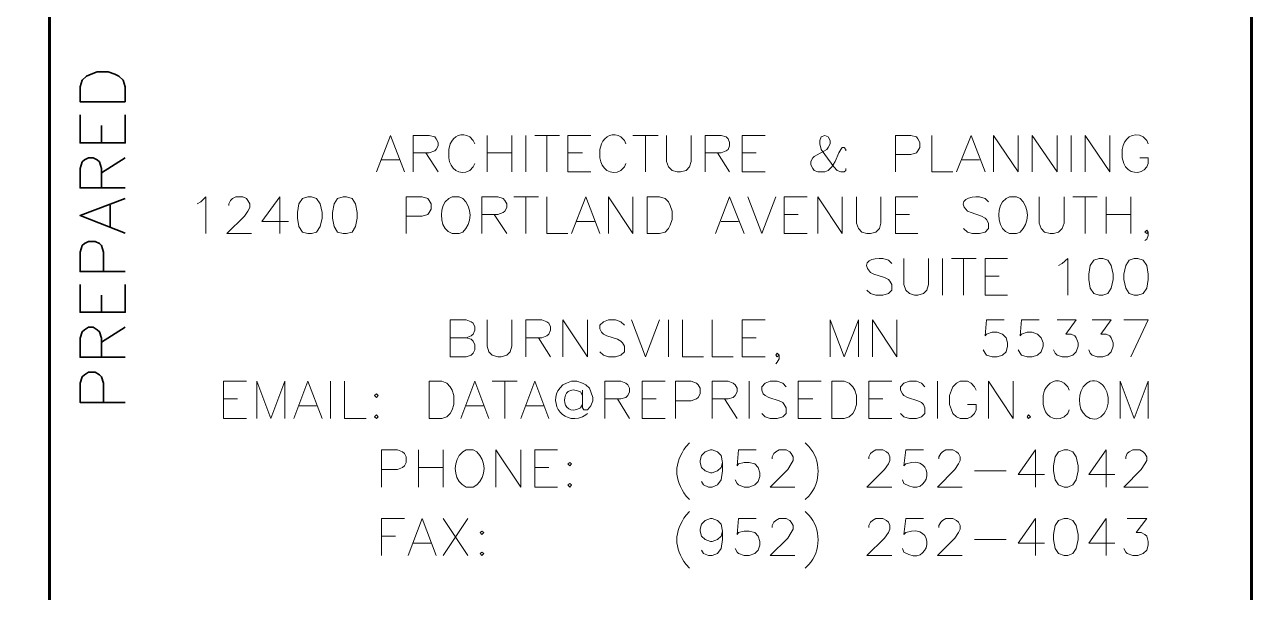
# Model space of a CAD drawing. Header units: inches. Extents: x 5 to 516, y -193 to 129.
# Drawn here: x 57.179 to 59.901, y -178.49 to -177.23 of the extents above; entities that cross this region are included whole.
import ezdxf

# ---------------------------------------------------------------- set-up
doc = ezdxf.new("R2010")
doc.units = ezdxf.units.IN
doc.header["$MEASUREMENT"] = 0
doc.layers.add('PDF7_Geometry', color=7, linetype='Continuous')

msp = doc.modelspace()

# ---------------------------------------------------------------- linework, layer by layer
at = {"layer": 'PDF7_Geometry', "lineweight": 60}
for points in [[(59.9013316, -193.1846724), (59.9013316, -163.1857822), (14.901328, -163.1857822), (14.901328, -193.1846724)], [(57.2346648, -163.1857822), (57.2346648, -193.1846724)]]:
    msp.add_lwpolyline(points, dxfattribs=at)
at = {"layer": 'PDF7_Geometry', "lineweight": 35}
msp.add_lwpolyline([(57.4024425, -177.4013392), (57.3024425, -177.4013392), (57.3024425, -177.3680058), (57.306887, -177.3535614), (57.316887, -177.3446725), (57.326887, -177.3402281), (57.3402203, -177.3346725), (57.3646647, -177.3346725), (57.3791092, -177.3402281), (57.3879981, -177.3446725), (57.3979981, -177.3535614), (57.4024425, -177.3680058)], close=True, dxfattribs=at)
for points in [[(57.4024425, -177.4302277), (57.4024425, -177.49245), (57.3024425, -177.49245), (57.3024425, -177.4302277)], [(57.3502202, -177.49245), (57.3502202, -177.4535611)], [(57.4024425, -177.5924504), (57.3024425, -177.5924504), (57.3024425, -177.5491171), (57.306887, -177.5346726), (57.3124425, -177.5302282), (57.3213314, -177.5257838), (57.3313314, -177.5257838), (57.3402203, -177.5302282), (57.3457758, -177.5346726), (57.3502203, -177.5491171), (57.3502203, -177.5924504)], [(57.3502202, -177.5591173), (57.4024424, -177.525784)], [(57.4024425, -177.6924498), (57.3024425, -177.6535609), (57.4024425, -177.6157831)], [(57.3691091, -177.6780059), (57.3691091, -177.6302281)], [(57.4024425, -177.7780052), (57.3024425, -177.7780052), (57.3024425, -177.7346719), (57.306887, -177.7202274), (57.3124425, -177.715783), (57.3213314, -177.7113386), (57.3357758, -177.7113386), (57.3457758, -177.715783), (57.3502203, -177.7202274), (57.3546647, -177.7346719), (57.3546647, -177.7780052)], [(57.4024425, -177.8068939), (57.4024425, -177.868005), (57.3024425, -177.868005), (57.3024425, -177.8068939)], [(57.3502202, -177.868005), (57.3502202, -177.8302272)], [(57.4024425, -177.9680054), (57.3024425, -177.9680054), (57.3024425, -177.9257832), (57.306887, -177.9113388), (57.3124425, -177.9068943), (57.3213314, -177.9013388), (57.3313314, -177.9013388), (57.3402203, -177.9068943), (57.3457758, -177.9113388), (57.3502203, -177.9257832), (57.3502203, -177.9680054)], [(57.3502202, -177.9346723), (57.4024424, -177.901339)], [(57.4024425, -178.0680059), (57.3024425, -178.0680059), (57.3024425, -178.0257837), (57.306887, -178.0113392), (57.3124425, -178.0068948), (57.3213314, -178.0013392), (57.3357758, -178.0013392), (57.3457758, -178.0068948), (57.3502203, -178.0113392), (57.3546647, -178.0257837), (57.3546647, -178.0680059)]]:
    msp.add_lwpolyline(points, dxfattribs=at)
at = {"layer": 'PDF7_Geometry', "lineweight": 15}
for points in [[(57.9602202, -177.5568941), (57.9913314, -177.4757829), (58.0224425, -177.5568941)], [(58.0413315, -177.5568941), (58.0413315, -177.4757829), (58.076887, -177.4757829), (58.0891092, -177.4791163), (58.0924426, -177.4835607), (58.096887, -177.4913385), (58.096887, -177.4991163), (58.0924426, -177.5068941), (58.0891092, -177.5102274), (58.076887, -177.5146718), (58.0413315, -177.5146718)], [(58.1779982, -177.4946721), (58.1746649, -177.4868943), (58.1668871, -177.4791165)], [(58.205776, -177.475784), (58.205776, -177.5568951)], [(58.2602202, -177.475784), (58.2602202, -177.5568951)], [(58.2913315, -177.475784), (58.2913315, -177.5568951)], [(58.3113315, -177.475784), (58.365776, -177.475784)], [(58.3379982, -177.475784), (58.3379982, -177.5568951)], [(58.4357758, -177.5568941), (58.3846647, -177.5568941), (58.3846647, -177.4757829), (58.4357758, -177.4757829)], [(58.5135537, -177.4946721), (58.5102204, -177.4868943), (58.5024426, -177.4791165)], [(58.5291092, -177.475784), (58.5846648, -177.475784)], [(58.556887, -177.475784), (58.556887, -177.5568951)], [(58.6035537, -177.475784), (58.6035537, -177.5335618), (58.6079982, -177.545784), (58.615776, -177.5535618), (58.6268871, -177.5568951), (58.6346648, -177.5568951), (58.6468871, -177.5535618), (58.6546648, -177.545784), (58.6579982, -177.5335618), (58.6579982, -177.475784)], [(58.6891092, -177.5568941), (58.6891092, -177.4757829), (58.7246648, -177.4757829), (58.7357759, -177.4791163), (58.7402203, -177.4835607), (58.7435537, -177.4913385), (58.7435537, -177.4991163), (58.7402203, -177.5068941), (58.7357759, -177.5102274), (58.7246648, -177.5146718), (58.6891092, -177.5146718)], [(58.8224426, -177.5568941), (58.7713315, -177.5568941), (58.7713315, -177.4757829), (58.8224426, -177.4757829)], [(59.0013315, -177.5102282), (59.0013315, -177.5068948), (58.9979981, -177.5024504), (58.9935537, -177.5024504), (58.9902204, -177.5068948), (58.9857759, -177.5146726), (58.9779981, -177.5335615), (58.9702204, -177.5457837), (58.9624426, -177.5535615), (58.9546648, -177.5568948), (58.9391092, -177.5568948), (58.9313315, -177.5535615), (58.9279981, -177.549117), (58.9235537, -177.5413393), (58.9235537, -177.5335615), (58.9279981, -177.5257837), (58.9313315, -177.5224504), (58.9591092, -177.5068948), (58.9624426, -177.5024504), (58.966887, -177.4946726), (58.966887, -177.4868948), (58.9624426, -177.479117), (58.9546648, -177.4757837), (58.946887, -177.479117), (58.9435537, -177.4868948), (58.9435537, -177.4946726), (58.946887, -177.5068948), (58.9546648, -177.5180059), (58.9746648, -177.5457837), (58.9824426, -177.5535615), (58.9902204, -177.5568948), (58.9979981, -177.5568948), (59.0013315, -177.5535615), (59.0013315, -177.549117)], [(59.1113315, -177.5568941), (59.1113315, -177.4757829), (59.145776, -177.4757829), (59.1579982, -177.4791163), (59.1613315, -177.4835607), (59.165776, -177.4913385), (59.165776, -177.5024496), (59.1613315, -177.5102274), (59.1579982, -177.5146718), (59.145776, -177.5180052), (59.1113315, -177.5180052)], [(59.1924427, -177.475784), (59.1924427, -177.5568951), (59.2391094, -177.5568951)], [(59.2468869, -177.5568941), (59.2791092, -177.4757829), (59.3102203, -177.5568941)], [(59.3291092, -177.5568941), (59.3291092, -177.4757829), (59.3835537, -177.5568941), (59.3835537, -177.4757829)], [(59.414665, -177.5568941), (59.414665, -177.4757829), (59.4702205, -177.5568941), (59.4702205, -177.4757829)], [(59.5013315, -177.475784), (59.5013315, -177.5568951)], [(59.5324428, -177.5568941), (59.5324428, -177.4757829), (59.5868872, -177.5568941), (59.5868872, -177.4757829)], [(59.6724427, -177.4946721), (59.6691094, -177.4868943), (59.6613316, -177.4791165)], [(58.0691092, -177.5146724), (58.096887, -177.5568946)], [(58.1235538, -177.4946721), (58.1202204, -177.5068943), (58.1202204, -177.5257832)], [(58.205776, -177.5146724), (58.2602205, -177.5146724)], [(58.3846647, -177.5146724), (58.4168869, -177.5146724)], [(58.4591093, -177.4946721), (58.4557759, -177.5068943), (58.4557759, -177.5257832)], [(58.716887, -177.5146724), (58.7435537, -177.5568946)], [(58.7713315, -177.5146724), (58.8024426, -177.5146724)], [(59.6146649, -177.5068943), (59.6146649, -177.5257832), (59.6179983, -177.5380054)], [(57.9713315, -177.5302273), (58.0102204, -177.5302273)], [(58.1668871, -177.553561), (58.1746649, -177.5457832), (58.1779982, -177.5380054)], [(58.5024426, -177.553561), (58.5102204, -177.5457832), (58.5135537, -177.5380054)], [(59.2591092, -177.5302273), (59.2979981, -177.5302273)], [(59.6691094, -177.5457832), (59.6724427, -177.5380054), (59.6724427, -177.5257832), (59.6535538, -177.5257832)], [(57.5624425, -177.6280057), (57.5702203, -177.6235612), (57.5813314, -177.6124501), (57.5813314, -177.6935612)], [(57.6324425, -177.6313389), (57.6324425, -177.6280055), (57.6357758, -177.6202278), (57.6402203, -177.6157833), (57.6479981, -177.61245), (57.6635536, -177.61245), (57.6713314, -177.6157833), (57.6746647, -177.6202278), (57.6791092, -177.6280055), (57.6791092, -177.6357833), (57.6746647, -177.6435611), (57.6668869, -177.6546722), (57.6279981, -177.6935611), (57.6824425, -177.6935611)], [(57.7457758, -177.6935607), (57.7457758, -177.6124496), (57.7057757, -177.6668941), (57.7646646, -177.6668941)], [(58.025776, -177.6935608), (58.025776, -177.6124497), (58.0613315, -177.6124497), (58.0735537, -177.615783), (58.0768871, -177.6202275), (58.0813315, -177.6280053), (58.0813315, -177.6391164), (58.0768871, -177.6468942), (58.0735537, -177.6513386), (58.0613315, -177.6546719), (58.025776, -177.6546719)], [(58.1513313, -177.615783), (58.1435535, -177.6124496), (58.127998, -177.6124496), (58.1202202, -177.615783), (58.1124424, -177.6235607)], [(58.1935537, -177.6935608), (58.1935537, -177.6124497), (58.2291093, -177.6124497), (58.2413315, -177.615783), (58.2446648, -177.6202275), (58.2491093, -177.6280053), (58.2491093, -177.635783), (58.2446648, -177.6435608), (58.2413315, -177.6468942), (58.2291093, -177.6513386), (58.1935537, -177.6513386)], [(58.2646648, -177.6124496), (58.3191092, -177.6124496)], [(58.2913315, -177.6124496), (58.2913315, -177.6935607)], [(58.3379982, -177.6124496), (58.3379982, -177.6935607), (58.3846649, -177.6935607)], [(58.3924424, -177.6935608), (58.4246647, -177.6124497), (58.4557758, -177.6935608)], [(58.4746647, -177.6935608), (58.4746647, -177.6124497), (58.5291092, -177.6935608), (58.5291092, -177.6124497)], [(58.7124424, -177.6935608), (58.7435536, -177.6124497), (58.7757758, -177.6935608)], [(58.7835538, -177.6124496), (58.8146649, -177.6935607), (58.845776, -177.6124496)], [(58.9157758, -177.6935608), (58.8646647, -177.6935608), (58.8646647, -177.6124497), (58.9157758, -177.6124497)], [(58.9391092, -177.6935608), (58.9391092, -177.6124497), (58.9935537, -177.6935608), (58.9935537, -177.6124497)], [(59.0246647, -177.6124496), (59.0246647, -177.6702274), (59.0291091, -177.6824496), (59.0368869, -177.6902274), (59.047998, -177.6935607), (59.0557758, -177.6935607), (59.067998, -177.6902274), (59.0757758, -177.6824496), (59.0791091, -177.6702274), (59.0791091, -177.6124496)], [(59.1613315, -177.6935608), (59.1113315, -177.6935608), (59.1113315, -177.6124497), (59.1613315, -177.6124497)], [(59.3179983, -177.6235614), (59.3102205, -177.6157836), (59.2979983, -177.6124503)], [(59.3879981, -177.615783), (59.3802203, -177.6124496), (59.3646647, -177.6124496), (59.356887, -177.615783), (59.3491092, -177.6235607)], [(59.4302205, -177.6124496), (59.4302205, -177.6702274), (59.4346649, -177.6824496), (59.4424427, -177.6902274), (59.4546649, -177.6935607), (59.4624427, -177.6935607), (59.4735538, -177.6902274), (59.4813316, -177.6824496), (59.485776, -177.6702274), (59.485776, -177.6124496)], [(59.504665, -177.6124496), (59.5591094, -177.6124496)], [(59.5324428, -177.6124496), (59.5324428, -177.6935607)], [(59.5791092, -177.6124496), (59.5791092, -177.6935607)], [(59.6335537, -177.6124496), (59.6335537, -177.6935607)], [(58.2213315, -177.6513392), (58.2491093, -177.6935614)], [(58.8646647, -177.6513392), (58.8957758, -177.6513392)], [(59.1113315, -177.6513392), (59.1424426, -177.6513392)], [(59.2713316, -177.6435614), (59.2791094, -177.6468947), (59.3024427, -177.6546725), (59.3102205, -177.659117), (59.3135538, -177.6624503), (59.3179983, -177.6702281), (59.3179983, -177.6824503), (59.3102205, -177.6902281), (59.2979983, -177.6935614), (59.2824427, -177.6935614), (59.2713316, -177.6902281), (59.2624427, -177.6824503)], [(59.5791092, -177.6513392), (59.6335537, -177.6513392)], [(58.4046647, -177.6668941), (58.4435536, -177.6668941)], [(58.7246647, -177.6668941), (58.7635536, -177.6668941)], [(58.127998, -177.6935607), (58.1435535, -177.6935607), (58.1513313, -177.6902274)], [(59.3646647, -177.6935607), (59.3802203, -177.6935607), (59.3879981, -177.6902274)], [(59.6724427, -177.6902276), (59.6691094, -177.693561), (59.664665, -177.6902276), (59.6691094, -177.6857832), (59.6724427, -177.6902276), (59.6724427, -177.6980054), (59.6691094, -177.7057832), (59.664665, -177.7091165)], [(59.1035538, -177.7602282), (59.095776, -177.7524504), (59.0835538, -177.7491171)], [(59.1302205, -177.7491164), (59.1302205, -177.8068942), (59.1346649, -177.8191164), (59.1424427, -177.8268942), (59.1535538, -177.8302275), (59.1613316, -177.8302275), (59.1735538, -177.8268942), (59.1813316, -177.8191164), (59.1846649, -177.8068942), (59.1846649, -177.7491164)], [(59.215776, -177.7491164), (59.215776, -177.8302275)], [(59.235776, -177.7491164), (59.2902204, -177.7491164)], [(59.2624427, -177.7491164), (59.2624427, -177.8302275)], [(59.3602205, -177.8302276), (59.3102205, -177.8302276), (59.3102205, -177.7491165), (59.3602205, -177.7491165)], [(59.4735537, -177.7646724), (59.4813315, -177.760228), (59.4935537, -177.7491169), (59.4935537, -177.830228)], [(59.055776, -177.7802282), (59.0635538, -177.7835615), (59.0868871, -177.7913393), (59.095776, -177.7957837), (59.0991093, -177.7991171), (59.1035538, -177.8068948), (59.1035538, -177.8191171), (59.095776, -177.8268948), (59.0835538, -177.8302282), (59.0679982, -177.8302282), (59.055776, -177.8268948), (59.0479982, -177.8191171)], [(59.3102205, -177.788006), (59.3413316, -177.788006)], [(58.1235537, -177.9668944), (58.1235537, -177.8846721), (58.1591093, -177.8846721), (58.1702204, -177.8891166), (58.1746648, -177.8924499), (58.1779982, -177.9002277), (58.1779982, -177.9080055), (58.1746648, -177.9168944), (58.1702204, -177.9202277), (58.1591093, -177.9246721), (58.1235537, -177.9246721)], [(58.205776, -177.8846721), (58.205776, -177.943561), (58.2091093, -177.9557832), (58.2168871, -177.963561), (58.2291093, -177.9668943), (58.2368871, -177.9668943), (58.2491093, -177.963561), (58.2568871, -177.9557832), (58.2602205, -177.943561), (58.2602205, -177.8846721)], [(58.2913315, -177.9668944), (58.2913315, -177.8846721), (58.326887, -177.8846721), (58.3379981, -177.8891166), (58.3424426, -177.8924499), (58.3457759, -177.9002277), (58.3457759, -177.9080055), (58.3424426, -177.9168944), (58.3379981, -177.9202277), (58.326887, -177.9246721), (58.2913315, -177.9246721)], [(58.3735537, -177.9668944), (58.3735537, -177.8846721), (58.4279982, -177.9668944), (58.4279982, -177.8846721)], [(58.5102202, -177.8968949), (58.5024425, -177.8891172), (58.4902202, -177.8846727), (58.4746647, -177.8846727), (58.4635536, -177.8891172), (58.4557758, -177.8968949), (58.4557758, -177.9046727), (58.4591091, -177.9124505), (58.4635536, -177.9168949), (58.4713313, -177.9202283), (58.4946647, -177.9280061), (58.5024425, -177.9324505), (58.5057758, -177.9357838), (58.5102202, -177.9435616), (58.5102202, -177.9557838), (58.5024425, -177.9635616), (58.4902202, -177.9668949), (58.4746647, -177.9668949), (58.4635536, -177.9635616), (58.4557758, -177.9557838)], [(58.525776, -177.8846721), (58.5568871, -177.9668943), (58.5879982, -177.8846721)], [(58.607998, -177.8846721), (58.607998, -177.9668943)], [(58.6391093, -177.8846721), (58.6391093, -177.9668943), (58.6857759, -177.9668943)], [(58.7046647, -177.8846721), (58.7046647, -177.9668943), (58.7513314, -177.9668943)], [(58.8224426, -177.9668944), (58.7713315, -177.9668944), (58.7713315, -177.8846721), (58.8224426, -177.8846721)], [(58.966887, -177.9668944), (58.966887, -177.8846721), (58.9979981, -177.9668944), (59.0291092, -177.8846721), (59.0291092, -177.9668944)], [(59.0602205, -177.9668944), (59.0602205, -177.8846721), (59.114665, -177.9668944), (59.114665, -177.8846721)], [(59.3524427, -177.8846721), (59.3135538, -177.8846721), (59.3102205, -177.9202276), (59.3135538, -177.9168943), (59.3257761, -177.9124499), (59.3368872, -177.9124499), (59.3491094, -177.9168943), (59.3568872, -177.9246721), (59.3602205, -177.9357832), (59.3602205, -177.943561), (59.3568872, -177.9557832), (59.3491094, -177.963561), (59.3368872, -177.9668943), (59.3257761, -177.9668943), (59.3135538, -177.963561), (59.3102205, -177.9591165), (59.3057761, -177.9513388)], [(59.4302205, -177.8846721), (59.3913316, -177.8846721), (59.3879982, -177.9202276), (59.3913316, -177.9168943), (59.4035538, -177.9124499), (59.4146649, -177.9124499), (59.4268871, -177.9168943), (59.4346649, -177.9246721), (59.4391093, -177.9357832), (59.4391093, -177.943561), (59.4346649, -177.9557832), (59.4268871, -177.963561), (59.4146649, -177.9668943), (59.4035538, -177.9668943), (59.3913316, -177.963561), (59.3879982, -177.9591165), (59.3835538, -177.9513388)], [(59.4702205, -177.8846721), (59.5124428, -177.8846721), (59.4891094, -177.9168943), (59.5013316, -177.9168943), (59.5091094, -177.9202276), (59.5124428, -177.9246721), (59.5168872, -177.9357832), (59.5168872, -177.943561), (59.5124428, -177.9557832), (59.504665, -177.963561), (59.4935539, -177.9668943), (59.4813316, -177.9668943), (59.4702205, -177.963561), (59.4657761, -177.9591165), (59.4624427, -177.9513388)], [(59.5479983, -177.8846721), (59.5902205, -177.8846721), (59.5668871, -177.9168943), (59.5791094, -177.9168943), (59.5868871, -177.9202276), (59.5902205, -177.9246721), (59.5946649, -177.9357832), (59.5946649, -177.943561), (59.5902205, -177.9557832), (59.5824427, -177.963561), (59.5713316, -177.9668943), (59.5591094, -177.9668943), (59.5479983, -177.963561), (59.5435538, -177.9591165), (59.5402205, -177.9513388)], [(59.6335537, -177.9668944), (59.6724426, -177.8846721), (59.6179982, -177.8846721)], [(58.1591093, -177.9246727), (58.1702204, -177.9280061), (58.1746648, -177.9324505), (58.1779981, -177.9402283), (58.1779981, -177.9513394), (58.1746648, -177.9591172), (58.1702204, -177.9635616), (58.1591093, -177.9668949), (58.1235537, -177.9668949)], [(58.3191093, -177.9246727), (58.3457759, -177.9668949)], [(58.7713315, -177.9246727), (58.8024426, -177.9246727)], [(58.8535538, -177.9635612), (58.8491093, -177.9668945), (58.845776, -177.9635612), (58.8491093, -177.9591167), (58.8535538, -177.9635612), (58.8535538, -177.9713389), (58.8491093, -177.9791167), (58.845776, -177.9824501)], [(57.6713313, -178.1035611), (57.6202202, -178.1035611), (57.6202202, -178.0213389), (57.6713313, -178.0213389)], [(57.6946647, -178.1035611), (57.6946647, -178.0213389), (57.7257759, -178.1035611), (57.756887, -178.0213389), (57.756887, -178.1035611)], [(57.776887, -178.1035611), (57.8079981, -178.0213389), (57.8391092, -178.1035611)], [(57.8579979, -178.0213389), (57.8579979, -178.1035611)], [(57.8891092, -178.0213389), (57.8891092, -178.1035611), (57.936887, -178.1035611)], [(58.146887, -178.1035611), (58.1779981, -178.0213389), (58.2091092, -178.1035611)], [(58.2168869, -178.0213389), (58.2724425, -178.0213389)], [(58.2446647, -178.0213389), (58.2446647, -178.1035611)], [(58.2802202, -178.1035611), (58.3113314, -178.0213389), (58.3424425, -178.1035611)], [(58.416887, -178.0413392), (58.416887, -178.0802281), (58.4202204, -178.0846725), (58.4279981, -178.0846725), (58.4357759, -178.0757836), (58.4402204, -178.0646725), (58.4402204, -178.0568947), (58.4357759, -178.0446725), (58.4324426, -178.0368947), (58.4246648, -178.0291169), (58.416887, -178.0257836), (58.4046648, -178.0213392), (58.3924426, -178.0213392), (58.3813315, -178.0257836), (58.3735537, -178.0291169)], [(58.466887, -178.1035611), (58.466887, -178.0213389), (58.5024425, -178.0213389), (58.5135536, -178.0257833), (58.5179981, -178.0291167), (58.5213314, -178.0368945), (58.5213314, -178.0446722), (58.5179981, -178.05245), (58.5135536, -178.0568945), (58.5024425, -178.0602278), (58.466887, -178.0602278)], [(58.6002204, -178.1035611), (58.5491092, -178.1035611), (58.5491092, -178.0213389), (58.6002204, -178.0213389)], [(58.6235538, -178.1035611), (58.6235538, -178.0213389), (58.6579982, -178.0213389), (58.6702204, -178.0257833), (58.6735538, -178.0291167), (58.6779982, -178.0368945), (58.6779982, -178.0491167), (58.6735538, -178.0568945), (58.6702204, -178.0602278), (58.6579982, -178.0646722), (58.6235538, -178.0646722)], [(58.7046647, -178.1035611), (58.7046647, -178.0213389), (58.7402203, -178.0213389), (58.7513314, -178.0257833), (58.7557758, -178.0291167), (58.7602203, -178.0368945), (58.7602203, -178.0446722), (58.7557758, -178.05245), (58.7513314, -178.0568945), (58.7402203, -178.0602278), (58.7046647, -178.0602278)], [(58.786887, -178.0213389), (58.786887, -178.1035611)], [(58.8691092, -178.0335617), (58.8613315, -178.0257839), (58.8491092, -178.0213395), (58.8335537, -178.0213395), (58.8224426, -178.0257839), (58.8146648, -178.0335617), (58.8146648, -178.0413395), (58.8179981, -178.0491173), (58.8224426, -178.0524506), (58.8302204, -178.056895), (58.8535537, -178.0646728), (58.8613315, -178.0680062), (58.8646648, -178.0724506), (58.8691092, -178.0802284), (58.8691092, -178.0924506), (58.8613315, -178.1002284), (58.8491092, -178.1035617), (58.8335537, -178.1035617), (58.8224426, -178.1002284), (58.8146648, -178.0924506)], [(58.9468871, -178.1035611), (58.895776, -178.1035611), (58.895776, -178.0213389), (58.9468871, -178.0213389)], [(59.1035536, -178.1035611), (59.0524425, -178.1035611), (59.0524425, -178.0213389), (59.1035536, -178.0213389)], [(59.176887, -178.0335617), (59.1691092, -178.0257839), (59.1579981, -178.0213395), (59.1424425, -178.0213395), (59.1302203, -178.0257839), (59.1224425, -178.0335617), (59.1224425, -178.0413395), (59.126887, -178.0491173), (59.1302203, -178.0524506), (59.1379981, -178.056895), (59.1613314, -178.0646728), (59.1691092, -178.0680062), (59.1735536, -178.0724506), (59.176887, -178.0802284), (59.176887, -178.0924506), (59.1691092, -178.1002284), (59.1579981, -178.1035617), (59.1424425, -178.1035617), (59.1302203, -178.1002284), (59.1224425, -178.0924506)], [(59.2046647, -178.0213389), (59.2046647, -178.1035611)], [(59.2902205, -178.0413392), (59.2868872, -178.0335614), (59.2791094, -178.0257836), (59.2713316, -178.0213392), (59.2546649, -178.0213392), (59.2468872, -178.0257836), (59.2391094, -178.0335614), (59.235776, -178.0413392), (59.2313316, -178.0524503), (59.2313316, -178.0724503), (59.235776, -178.0846725), (59.2391094, -178.0924503), (59.2468872, -178.1002281), (59.2546649, -178.1035614), (59.2713316, -178.1035614), (59.2791094, -178.1002281), (59.2868872, -178.0924503), (59.2902205, -178.0846725), (59.2902205, -178.0724503), (59.2713316, -178.0724503)], [(59.3179983, -178.1035611), (59.3179983, -178.0213389), (59.3724427, -178.1035611), (59.3724427, -178.0213389)], [(59.496887, -178.0413392), (59.4935536, -178.0335614), (59.4857758, -178.0257836)], [(59.5435537, -178.0213389), (59.5357759, -178.0257833), (59.5279981, -178.0335611)], [(59.6102205, -178.1035611), (59.6102205, -178.0213389), (59.6413316, -178.1035611), (59.6724427, -178.0213389), (59.6724427, -178.1035611)], [(57.6202202, -178.0602273), (57.6513313, -178.0602273)], [(58.416887, -178.0524498), (58.4124426, -178.0446721)], [(58.4946647, -178.0602273), (58.5213314, -178.1035606)], [(58.5491092, -178.0602273), (58.5802204, -178.0602273)], [(58.7324425, -178.0602273), (58.7602203, -178.1035606)], [(58.895776, -178.0602273), (58.9279982, -178.0602273)], [(59.0524425, -178.0602273), (59.0835536, -178.0602273)], [(59.4424425, -178.0413392), (59.4391092, -178.0524503), (59.4391092, -178.0724503)], [(57.787998, -178.0757833), (57.8268868, -178.0757833)], [(58.1591093, -178.0757833), (58.1979981, -178.0757833)], [(58.2913315, -178.0757833), (58.3302204, -178.0757833)], [(58.4124426, -178.0802276), (58.416887, -178.0724498)], [(59.4857758, -178.1002281), (59.4935536, -178.0924503), (59.496887, -178.0846725)], [(58.416887, -178.1002281), (58.4246648, -178.0957836), (58.4279981, -178.0924503)], [(58.6546647, -178.1580056), (58.646887, -178.1657834)], [(58.9113314, -178.1580056), (58.9191092, -178.1657834)], [(57.9713315, -178.255784), (57.9713315, -178.1735617), (58.006887, -178.1735617), (58.0179981, -178.1780062), (58.0224426, -178.1813395), (58.0257759, -178.1891173), (58.0257759, -178.2013395), (58.0224426, -178.2091173), (58.0179981, -178.2124506), (58.006887, -178.2168951), (57.9713315, -178.2168951)], [(58.0535537, -178.1735605), (58.0535537, -178.2557828)], [(58.107998, -178.1735605), (58.107998, -178.2557828)], [(58.1824426, -178.178005), (58.1746648, -178.1735605), (58.1591093, -178.1735605), (58.1513315, -178.178005), (58.1435537, -178.1857828)], [(58.2246647, -178.255784), (58.2246647, -178.1735617), (58.2802202, -178.255784), (58.2802202, -178.1735617)], [(58.3613315, -178.255784), (58.3113315, -178.255784), (58.3113315, -178.1735617), (58.3613315, -178.1735617)], [(58.7279982, -178.2013383), (58.7246649, -178.2124494), (58.7168871, -178.2202272), (58.7046649, -178.2246717), (58.7013315, -178.2246717), (58.6891093, -178.2202272), (58.6813315, -178.2124494), (58.6779982, -178.2013383), (58.6779982, -178.1968939), (58.6813315, -178.1857828), (58.6891093, -178.178005), (58.7013315, -178.1735605), (58.7046649, -178.1735605), (58.7168871, -178.178005), (58.7246649, -178.1857828), (58.7279982, -178.2013383), (58.7279982, -178.2202272), (58.7246649, -178.2402272), (58.7168871, -178.2513383), (58.7046649, -178.2557828), (58.6968871, -178.2557828), (58.685776, -178.2513383), (58.6813315, -178.2435606)], [(58.8024425, -178.1735605), (58.7635536, -178.1735605), (58.7602202, -178.2091161), (58.7635536, -178.2046717), (58.7757758, -178.2013383), (58.7868869, -178.2013383), (58.7991091, -178.2046717), (58.8068869, -178.2124494), (58.8102202, -178.2246717), (58.8102202, -178.2324494), (58.8068869, -178.2435606), (58.7991091, -178.2513383), (58.7868869, -178.2557828), (58.7757758, -178.2557828), (58.7635536, -178.2513383), (58.7602202, -178.248005), (58.7557758, -178.2402272)], [(58.8379983, -178.1935609), (58.8379983, -178.1891164), (58.8413316, -178.1813386), (58.845776, -178.1780053), (58.8535538, -178.1735609), (58.8691094, -178.1735609), (58.8768872, -178.1780053), (58.8802205, -178.1813386), (58.8846649, -178.1891164), (58.8846649, -178.1968942), (58.8802205, -178.204672), (58.8724427, -178.2168942), (58.8335538, -178.2557831), (58.8879983, -178.2557831)], [(59.0524425, -178.1935609), (59.0524425, -178.1891164), (59.0557758, -178.1813386), (59.0602203, -178.1780053), (59.067998, -178.1735609), (59.0835536, -178.1735609), (59.0913314, -178.1780053), (59.0957758, -178.1813386), (59.0991091, -178.1891164), (59.0991091, -178.1968942), (59.0957758, -178.204672), (59.0868869, -178.2168942), (59.047998, -178.2557831), (59.1035536, -178.2557831)], [(59.1735538, -178.1735605), (59.1346649, -178.1735605), (59.1302204, -178.2091161), (59.1346649, -178.2046717)], [(59.2079982, -178.1935609), (59.2079982, -178.1891164), (59.2124427, -178.1813386), (59.215776, -178.1780053), (59.2235538, -178.1735609), (59.2391093, -178.1735609), (59.2468871, -178.1780053), (59.2513316, -178.1813386), (59.2546649, -178.1891164), (59.2546649, -178.1968942), (59.2513316, -178.204672), (59.2435538, -178.2168942), (59.2046649, -178.2557831), (59.2591093, -178.2557831)], [(59.4224427, -178.2557828), (59.4224427, -178.1735605), (59.3835538, -178.228005), (59.4424427, -178.228005)], [(59.5791092, -178.2557828), (59.5791092, -178.1735605), (59.5402203, -178.228005), (59.5979981, -178.228005)], [(59.6224428, -178.1935609), (59.6224428, -178.1891164), (59.6257761, -178.1813386), (59.6302206, -178.1780053), (59.6379983, -178.1735609), (59.6535539, -178.1735609), (59.6613317, -178.1780053), (59.664665, -178.1813386), (59.6691095, -178.1891164), (59.6691095, -178.1968942), (59.664665, -178.204672), (59.6568872, -178.2168942), (59.6179983, -178.2557831), (59.6724428, -178.2557831)], [(58.0535537, -178.2124501), (58.1079982, -178.2124501)], [(58.3113315, -178.2124501), (58.3424426, -178.2124501)], [(59.286887, -178.2202276), (59.356887, -178.2202276)], [(59.1302204, -178.248005), (59.1268871, -178.2402272)], [(58.1591093, -178.2557828), (58.1746648, -178.2557828), (58.1824426, -178.2513383)], [(58.646887, -178.2757834), (58.6546647, -178.2835612)], [(58.9191092, -178.2757834), (58.9113314, -178.2835612)], [(57.9713315, -178.4080056), (57.9713315, -178.3257834), (58.0224426, -178.3257834)], [(58.0302202, -178.4080056), (58.0613313, -178.3257834), (58.0924425, -178.4080056)], [(58.107998, -178.3257834), (58.1624424, -178.4080056)], [(58.1624425, -178.3257834), (58.107998, -178.4080056)], [(58.6546647, -178.3102273), (58.646887, -178.3180051)], [(58.7279982, -178.3535611), (58.7246649, -178.3646723), (58.7168871, -178.37245), (58.7046649, -178.3768945), (58.7013315, -178.3768945), (58.6891093, -178.37245), (58.6813315, -178.3646723), (58.6779982, -178.3535611), (58.6779982, -178.3491167), (58.6813315, -178.3380056), (58.6891093, -178.3302278), (58.7013315, -178.3257834), (58.7046649, -178.3257834), (58.7168871, -178.3302278), (58.7246649, -178.3380056), (58.7279982, -178.3535611), (58.7279982, -178.37245), (58.7246649, -178.39245), (58.7168871, -178.4035612), (58.7046649, -178.4080056), (58.6968871, -178.4080056), (58.685776, -178.4035612), (58.6813315, -178.3957834)], [(58.8024425, -178.3257834), (58.7635536, -178.3257834), (58.7602202, -178.3613389), (58.7635536, -178.3568945), (58.7757758, -178.3535611), (58.7868869, -178.3535611), (58.7991091, -178.3568945), (58.8068869, -178.3646723), (58.8102202, -178.3768945), (58.8102202, -178.3846723), (58.8068869, -178.3957834), (58.7991091, -178.4035612), (58.7868869, -178.4080056), (58.7757758, -178.4080056), (58.7635536, -178.4035612), (58.7602202, -178.4002278), (58.7557758, -178.39245)], [(58.8379983, -178.3457837), (58.8379983, -178.3413392), (58.8413316, -178.3335615), (58.845776, -178.3302281), (58.8535538, -178.3257837), (58.8691094, -178.3257837), (58.8768872, -178.3302281), (58.8802205, -178.3335615), (58.8846649, -178.3413392), (58.8846649, -178.349117), (58.8802205, -178.3568948), (58.8724427, -178.369117), (58.8335538, -178.4080059), (58.8879983, -178.4080059)], [(58.9113314, -178.3102273), (58.9191092, -178.3180051)], [(59.0524425, -178.3457837), (59.0524425, -178.3413392), (59.0557758, -178.3335615), (59.0602203, -178.3302281), (59.067998, -178.3257837), (59.0835536, -178.3257837), (59.0913314, -178.3302281), (59.0957758, -178.3335615), (59.0991091, -178.3413392), (59.0991091, -178.349117), (59.0957758, -178.3568948), (59.0868869, -178.369117), (59.047998, -178.4080059), (59.1035536, -178.4080059)], [(59.1735538, -178.3257834), (59.1346649, -178.3257834), (59.1302204, -178.3613389), (59.1346649, -178.3568945)], [(59.2079982, -178.3457837), (59.2079982, -178.3413392), (59.2124427, -178.3335615), (59.215776, -178.3302281), (59.2235538, -178.3257837), (59.2391093, -178.3257837), (59.2468871, -178.3302281), (59.2513316, -178.3335615), (59.2546649, -178.3413392), (59.2546649, -178.349117), (59.2513316, -178.3568948), (59.2435538, -178.369117), (59.2046649, -178.4080059), (59.2591093, -178.4080059)], [(59.4224427, -178.4080056), (59.4224427, -178.3257834), (59.3835538, -178.3802278), (59.4424427, -178.3802278)], [(59.5791092, -178.4080056), (59.5791092, -178.3257834), (59.5402203, -178.3802278), (59.5979981, -178.3802278)], [(59.625776, -178.3257834), (59.6691093, -178.3257834), (59.645776, -178.3568945), (59.6568871, -178.3568945), (59.6646649, -178.3613389), (59.6691093, -178.3646723), (59.6724427, -178.3768945), (59.6724427, -178.3846723), (59.6691093, -178.3957834), (59.6613315, -178.4035612), (59.6491093, -178.4080056), (59.6379982, -178.4080056), (59.625776, -178.4035612), (59.6224426, -178.4002278), (59.6179982, -178.39245)], [(57.9713315, -178.3646729), (58.0024426, -178.3646729)], [(58.0413315, -178.3802279), (58.0813315, -178.3802279)], [(59.286887, -178.3724504), (59.356887, -178.3724504)], [(59.1302204, -178.4002278), (59.1268871, -178.39245)], [(58.646887, -178.4280051), (58.6546647, -178.4357829)], [(58.9191092, -178.4280051), (58.9113314, -178.4357829)]]:
    msp.add_lwpolyline(points, dxfattribs=at)
for points in [[(57.807998, -177.6124496), (57.7957758, -177.615783), (57.787998, -177.6280052), (57.7846647, -177.6468941), (57.7846647, -177.6591163), (57.787998, -177.6780052), (57.7957758, -177.6902274), (57.807998, -177.6935607), (57.8157758, -177.6935607), (57.8268869, -177.6902274), (57.8346647, -177.6780052), (57.8391091, -177.6591163), (57.8391091, -177.6468941), (57.8346647, -177.6280052), (57.8268869, -177.615783), (57.8157758, -177.6124496)], [(57.8857757, -177.6124496), (57.8735535, -177.615783), (57.8657757, -177.6280052), (57.8624424, -177.6468941), (57.8624424, -177.6591163), (57.8657757, -177.6780052), (57.8735535, -177.6902274), (57.8857757, -177.6935607), (57.8935535, -177.6935607), (57.9057757, -177.6902274), (57.9135535, -177.6780052), (57.9168868, -177.6591163), (57.9168868, -177.6468941), (57.9135535, -177.6280052), (57.9057757, -177.615783), (57.8935535, -177.6124496)], [(58.5602205, -177.6935608), (58.5602205, -177.6124497), (58.5879982, -177.6124497), (58.6002205, -177.615783), (58.6079982, -177.6235608), (58.6113316, -177.6313386), (58.615776, -177.6435608), (58.615776, -177.6624497), (58.6113316, -177.6746719), (58.6079982, -177.6824497), (58.6002205, -177.6902275), (58.5879982, -177.6935608)], [(59.5635537, -177.7491164), (59.5513315, -177.7524497), (59.5435537, -177.7646719), (59.5402204, -177.7835608), (59.5402204, -177.7957831), (59.5435537, -177.8146719), (59.5513315, -177.8268942), (59.5635537, -177.8302275), (59.5713315, -177.8302275), (59.5824426, -177.8268942), (59.5902204, -177.8146719), (59.5946649, -177.7957831), (59.5946649, -177.7835608), (59.5902204, -177.7646719), (59.5824426, -177.7524497), (59.5713315, -177.7491164)], [(59.6413315, -177.7491164), (59.6302204, -177.7524497), (59.6224426, -177.7646719), (59.6179981, -177.7835608), (59.6179981, -177.7957831), (59.6224426, -177.8146719), (59.6302204, -177.8268942), (59.6413315, -177.8302275), (59.6491092, -177.8302275), (59.6613315, -177.8268942), (59.6691092, -177.8146719), (59.6724426, -177.7957831), (59.6724426, -177.7835608), (59.6691092, -177.7646719), (59.6613315, -177.7524497), (59.6491092, -177.7491164)], [(58.076887, -178.1035611), (58.076887, -178.0213389), (58.1046648, -178.0213389), (58.1157759, -178.0257833), (58.1235536, -178.0335611), (58.1279981, -178.0413389), (58.1313314, -178.05245), (58.1313314, -178.07245), (58.1279981, -178.0846722), (58.1235536, -178.09245), (58.1157759, -178.1002278), (58.1046648, -178.1035611)], [(58.9702205, -178.1035611), (58.9702205, -178.0213389), (58.9979983, -178.0213389), (59.0091094, -178.0257833), (59.0168872, -178.0335611), (59.0213316, -178.0413389), (59.0246649, -178.05245), (59.0246649, -178.07245), (59.0213316, -178.0846722), (59.0168872, -178.09245), (59.0091094, -178.1002278), (58.9979983, -178.1035611)], [(57.9602202, -178.0491166), (57.9557758, -178.05245), (57.9602202, -178.0568944), (57.9635536, -178.05245)], [(57.9602202, -178.0957837), (57.9557758, -178.1002281), (57.9602202, -178.1035614), (57.9635536, -178.1002281)], [(59.4068869, -178.0957837), (59.4035536, -178.1002281), (59.4068869, -178.1035614), (59.4113314, -178.1002281)], [(59.485776, -178.1735605), (59.4735538, -178.178005), (59.465776, -178.1891161), (59.4624427, -178.2091161), (59.4624427, -178.2202272), (59.465776, -178.2402272), (59.4735538, -178.2513383), (59.485776, -178.2557828), (59.4935538, -178.2557828), (59.5046649, -178.2513383), (59.5124427, -178.2402272), (59.5168871, -178.2202272), (59.5168871, -178.2091161), (59.5124427, -178.1891161), (59.5046649, -178.178005), (59.4935538, -178.1735605)], [(58.3891092, -178.2013383), (58.3846648, -178.2046717), (58.3891092, -178.2091161), (58.3924426, -178.2046717)], [(58.3891092, -178.2480054), (58.3846648, -178.2513387), (58.3891092, -178.2557831), (58.3924426, -178.2513387)], [(59.485776, -178.3257834), (59.4735538, -178.3302278), (59.465776, -178.3413389), (59.4624427, -178.3613389), (59.4624427, -178.37245), (59.465776, -178.39245), (59.4735538, -178.4035612), (59.485776, -178.4080056), (59.4935538, -178.4080056), (59.5046649, -178.4035612), (59.5124427, -178.39245), (59.5168871, -178.37245), (59.5168871, -178.3613389), (59.5124427, -178.3413389), (59.5046649, -178.3302278), (59.4935538, -178.3257834)], [(58.1935537, -178.3535611), (58.1902204, -178.3568945), (58.1935537, -178.3613389), (58.1979982, -178.3568945)], [(58.1935537, -178.4002282), (58.1902204, -178.4035615), (58.1935537, -178.408006), (58.1979982, -178.4035615)]]:
    msp.add_lwpolyline(points, close=True, dxfattribs=at)
msp.add_ellipse((59.5514831, -178.0626324), major_axis=(-0.0012922, 0.0424347), ratio=0.754414223, start_param=2.851114281, end_param=6.492976999, dxfattribs=at)
for points in [[(58.1668871, -177.4791165), (58.1493316, -177.4692091), (58.1311464, -177.4764684), (58.1235538, -177.4946721)], [(58.5024426, -177.4791165), (58.484887, -177.4692091), (58.4667019, -177.4764684), (58.4591093, -177.4946721)], [(59.6613316, -177.4791165), (59.6377205, -177.4662091), (59.6177946, -177.483024), (59.6146649, -177.5068943)], [(58.1202204, -177.5257832), (58.1233316, -177.5496351), (58.1432945, -177.5664684), (58.1668871, -177.553561)], [(58.4557759, -177.5257832), (58.458887, -177.5496351), (58.47885, -177.5664684), (58.5024426, -177.553561)], [(59.6179983, -177.5380054), (59.6269798, -177.5610795), (59.6554427, -177.565024), (59.6691094, -177.5457832)], [(58.1124424, -177.6235607), (58.097998, -177.6423755), (58.1011832, -177.6865422), (58.127998, -177.6935607)], [(58.1513313, -177.6902274), (58.1729424, -177.672283), (58.1729424, -177.6337274), (58.1513313, -177.615783)], [(59.2979983, -177.6124503), (59.277202, -177.6092281), (59.2456649, -177.6202096), (59.2713316, -177.6435614)], [(59.3491092, -177.6235607), (59.3346647, -177.642357), (59.3378499, -177.6865422), (59.3646647, -177.6935607)], [(59.3879981, -177.6902274), (59.4096092, -177.672283), (59.4096092, -177.6337274), (59.3879981, -177.615783)], [(59.0835538, -177.7491171), (59.0613315, -177.74658), (59.0330908, -177.7546911), (59.055776, -177.7802282)], [(58.3735537, -178.0291169), (58.3359611, -178.0613392), (58.3697574, -178.1197281), (58.416887, -178.1002281)], [(58.4124426, -178.0446721), (58.3635166, -178.0213017), (58.3673129, -178.1056721), (58.4124426, -178.0802276)], [(59.4857758, -178.0257836), (59.468887, -178.0120984), (59.4497203, -178.0247281), (59.4424425, -178.0413392)], [(59.5279981, -178.0335611), (59.5140907, -178.0551352), (59.5164981, -178.0938944), (59.5435537, -178.1035611)], [(59.4391092, -178.0724503), (59.4422388, -178.0963207), (59.4621647, -178.1131355), (59.4857758, -178.1002281)], [(58.646887, -178.1657834), (58.6195536, -178.2033019), (58.6195907, -178.2381908), (58.646887, -178.2757834)], [(58.9191092, -178.1657834), (58.9465537, -178.1949501), (58.9464796, -178.2466353), (58.9191092, -178.2757834)], [(58.1435537, -178.1857828), (58.128313, -178.2071346), (58.1327944, -178.245042), (58.1591093, -178.2557828)], [(58.1824426, -178.2513383), (58.2041278, -178.2332457), (58.2041278, -178.1960976), (58.1824426, -178.178005)], [(59.1346649, -178.2046717), (59.2044241, -178.1800605), (59.1899241, -178.2858383), (59.1302204, -178.248005)], [(58.646887, -178.3180051), (58.6195536, -178.3555051), (58.6195907, -178.390431), (58.646887, -178.4280051)], [(58.9191092, -178.3180051), (58.9465537, -178.3471718), (58.9464796, -178.398857), (58.9191092, -178.4280051)], [(59.1346649, -178.3568945), (59.2044241, -178.3322834), (59.1899241, -178.4380797), (59.1302204, -178.4002278)]]:
    msp.add_open_spline(points, degree=3, dxfattribs=at)

doc.saveas('drawing.dxf')
